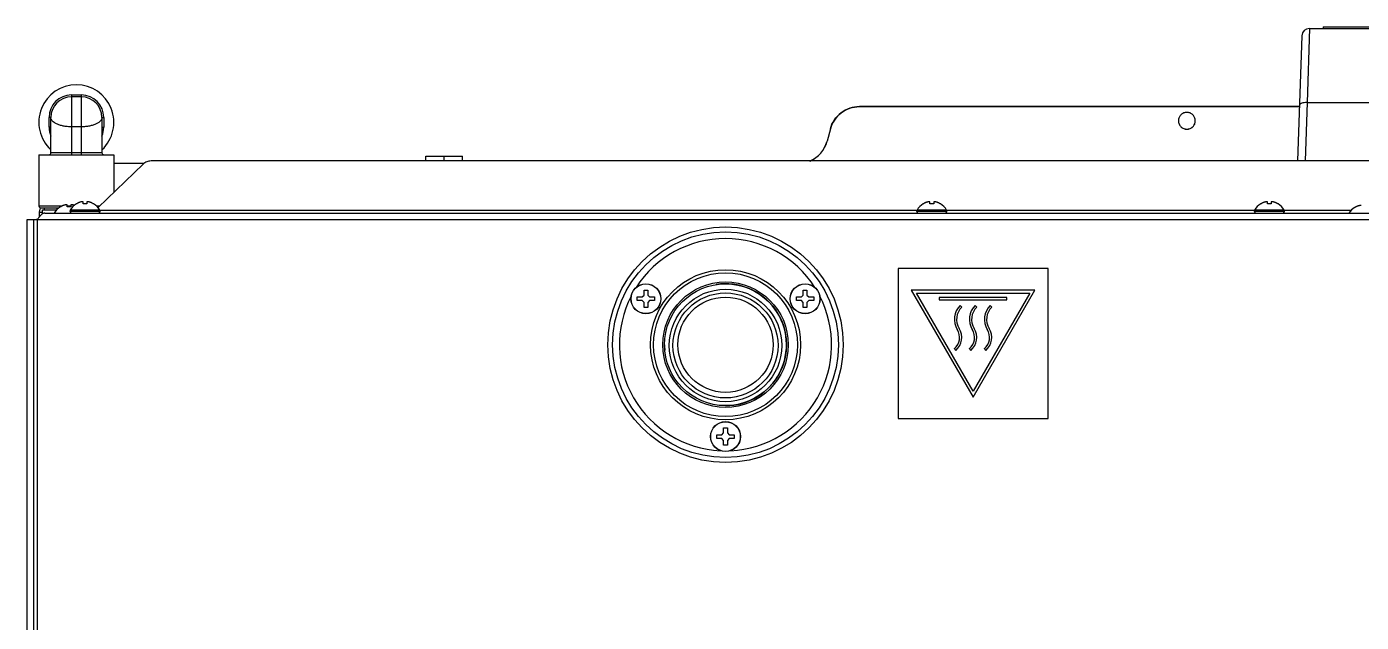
# Model space of a CAD drawing. Header units: millimetres. Extents: x -1686 to 4120, y -1850 to 2563.
# Drawn here: x -5.9 to 349.9, y -1067.5 to -908.7 of the extents above; entities that cross this region are included whole.
import ezdxf

# ---------------------------------------------------------------- set-up
doc = ezdxf.new("R2010")
doc.units = ezdxf.units.MM
doc.header["$LTSCALE"] = 65.395
doc.layers.get('0').update_dxf_attribs({"linetype": 'CONTINUOUS'})
doc.layers.add('ASSI', color=7, linetype='CONTINUOUS')
doc.layers.add('GEOM', color=7, linetype='CONTINUOUS')

msp = doc.modelspace()

# ---------------------------------------------------------------- linework, layer by layer
at = {"linetype": 'Continuous'}
for p, q in [((6.03, -926.85), (6.03, -942.8)), ((6.03, -926.85), (8.63, -926.85)), ((8.63, -927.35), (6.03, -927.35)), ((8.63, -926.85), (8.63, -942.8)), ((0.03, -935.45), (0.03, -932.85)), ((0.53, -932.85), (0.03, -932.85)), ((0.53, -935.45), (0.03, -935.45)), ((0.53, -942.3), (0.53, -932.85)), ((8.63, -935.35), (6.03, -935.35)), ((14.13, -932.85), (14.13, -942.3)), ((14.13, -932.85), (14.63, -932.85)), ((14.13, -935.45), (14.63, -935.45)), ((14.63, -932.85), (14.63, -935.45)), ((14.13, -942.3), (0.53, -942.3)), ((100.49, -944.45), (100.49, -943.15)), ((100.49, -943.15), (110.27, -943.15)), ((105.38, -944.45), (105.38, -943.15)), ((110.27, -944.45), (110.27, -943.15)), ((-2.67, -956.45), (3.55, -956.45)), ((-2.17, -956.95), (2.67, -956.95)), ((-1.17, -957.45), (-1.17, -956.95)), ((3.08, -956.71), (3.08, -956.67)), ((4.88, -956.71), (4.88, -956.15)), ((4.88, -956.45), (5.88, -956.45)), ((5.88, -956.15), (5.88, -956.71)), ((7.33, -955.91), (7.33, -955.87)), ((9.13, -955.91), (9.13, -955.35)), ((10.13, -955.35), (10.13, -955.91)), ((11.93, -955.87), (11.93, -955.91)), ((12.66, -956.45), (13.56, -956.45)), ((233.08, -955.91), (233.08, -955.87)), ((234.88, -955.91), (234.88, -955.35)), ((235.88, -955.35), (235.88, -955.91)), ((237.68, -955.87), (237.68, -955.91)), ((323.08, -955.91), (323.08, -955.87)), ((324.88, -955.91), (324.88, -955.35)), ((325.88, -955.35), (325.88, -955.91)), ((327.68, -955.87), (327.68, -955.91)), ((348.08, -956.91), (348.08, -956.87)), ((-1.67, -958.52), (-1.67, -957.45)), ((-1.67, -957.45), (2.12, -957.45)), ((156.86, -981.7), (156.86, -980.7)), ((156.86, -980.7), (158.16, -980.7)), ((158.16, -981.7), (156.86, -981.7)), ((158.16, -980.7), (158.66, -980.2)), ((158.66, -982.2), (158.16, -981.7)), ((158.66, -980.2), (158.66, -978.9)), ((158.66, -978.9), (159.66, -978.9)), ((159.66, -978.9), (159.66, -980.2)), ((159.66, -980.2), (160.16, -980.7)), ((160.16, -981.7), (159.66, -982.2)), ((160.16, -980.7), (161.46, -980.7)), ((161.46, -981.7), (160.16, -981.7)), ((161.46, -980.7), (161.46, -981.7)), ((199.3, -981.7), (199.3, -980.7)), ((199.3, -980.7), (200.6, -980.7)), ((200.6, -981.7), (199.3, -981.7)), ((200.6, -980.7), (201.1, -980.2)), ((201.1, -982.2), (200.6, -981.7)), ((201.1, -980.2), (201.1, -978.9)), ((201.1, -978.9), (202.1, -978.9)), ((202.1, -978.9), (202.1, -980.2)), ((202.1, -980.2), (202.6, -980.7)), ((202.6, -981.7), (202.1, -982.2)), ((202.6, -980.7), (203.9, -980.7)), ((203.9, -981.7), (202.6, -981.7)), ((203.9, -980.7), (203.9, -981.7)), ((158.66, -983.5), (158.66, -982.2)), ((159.66, -983.5), (158.66, -983.5)), ((159.66, -982.2), (159.66, -983.5)), ((201.1, -983.5), (201.1, -982.2)), ((202.1, -983.5), (201.1, -983.5)), ((202.1, -982.2), (202.1, -983.5)), ((178.08, -1018.45), (178.08, -1017.45)), ((178.08, -1017.45), (179.38, -1017.45)), ((179.38, -1017.45), (179.88, -1016.95)), ((179.88, -1016.95), (179.88, -1015.65)), ((179.88, -1015.65), (180.88, -1015.65)), ((180.88, -1015.65), (180.88, -1016.95)), ((180.88, -1016.95), (181.38, -1017.45)), ((181.38, -1017.45), (182.68, -1017.45)), ((182.68, -1017.45), (182.68, -1018.45)), ((179.38, -1018.45), (178.08, -1018.45)), ((179.88, -1018.95), (179.38, -1018.45)), ((179.88, -1020.25), (179.88, -1018.95)), ((180.88, -1020.25), (179.88, -1020.25)), ((181.38, -1018.45), (180.88, -1018.95)), ((180.88, -1018.95), (180.88, -1020.25)), ((182.68, -1018.45), (181.38, -1018.45))]:
    msp.add_line(p, q, dxfattribs=at)
for radius in [15, 14]:
    msp.add_circle((180.38, -993.65), radius, dxfattribs=at)
for centre, radius, start, end in [((6.03, -932.85), 6, 90, 180), ((6.03, -932.85), 5.5, 90, 180), ((8.63, -932.85), 6, 0, 90), ((8.63, -932.85), 5.5, 0, 90), ((6.03, -935.45), 6, 180, 203.4005), ((8.63, -935.45), 6, 336.5994, 360), ((0.03, -942.3), 0.5, 270, 360), ((14.63, -942.3), 0.5, 180, 270), ((-2.17, -956.45), 0.5, 180, 270), ((5.58, -960.77), 4.8, 121.3727, 149.6988), ((5.57, -960.76), 4.75, 118.9687, 121.5341), ((5.56, -960.75), 4.75, 118.0074, 118.9684), ((5.56, -960.75), 4.75, 116.6813, 118.0074), ((5.56, -960.75), 4.74, 115.5402, 116.6812), ((5.56, -960.74), 4.74, 114.5722, 115.5402), ((5.56, -960.74), 4.73, 113.3175, 114.5722), ((5.56, -960.74), 4.73, 112.5474, 113.3174), ((5.55, -960.73), 4.72, 111.0025, 112.5476), ((5.55, -960.72), 4.72, 110.5181, 111.0023), ((5.55, -960.71), 4.7, 108.4656, 110.5187), ((5.54, -960.69), 4.68, 107.3773, 108.465), ((5.53, -960.68), 4.67, 106.3949, 107.3772), ((5.53, -960.65), 4.64, 104.3176, 106.3964), ((4.63, -958.14), 2.01, 95.2585, 97.2741), ((4.63, -958.12), 1.98, 94.6009, 95.2558), ((4.63, -958.11), 1.97, 93.2167, 94.6016), ((4.63, -958.1), 1.96, 92.3765, 93.2159), ((4.63, -958.09), 1.95, 91.1545, 92.3767), ((4.63, -958.09), 1.95, 90.1995, 91.1541), ((4.63, -958.09), 1.95, 89.0741, 90.1995), ((4.63, -958.09), 1.95, 88.0037, 89.0738), ((4.63, -958.1), 1.96, 86.9771, 88.0037), ((4.63, -958.11), 1.97, 85.714, 86.9766), ((4.63, -958.12), 1.98, 84.8627, 85.7144), ((4.63, -958.14), 2.01, 82.7256, 84.8598), ((5.38, -960.47), 3.8, 82.4351, 97.5649), ((9.83, -959.97), 4.8, 121.3727, 149.6988), ((6.13, -958.14), 2.01, 95.1401, 97.2744), ((6.13, -958.12), 1.98, 94.2856, 95.1372), ((6.13, -958.11), 1.97, 93.0233, 94.286), ((6.13, -958.1), 1.96, 91.9964, 93.0228), ((6.13, -958.09), 1.95, 90.9261, 91.9964), ((6.13, -958.09), 1.95, 88.8459, 90.9258), ((6.13, -958.09), 1.96, 87.6234, 88.8455), ((6.13, -958.1), 1.96, 86.7841, 87.6235), ((6.13, -958.11), 1.97, 85.3984, 86.7833), ((6.13, -958.12), 1.98, 84.7442, 85.3991), ((6.13, -958.14), 2.01, 82.7259, 84.7415), ((5.23, -960.65), 4.64, 73.6036, 75.6824), ((5.22, -960.68), 4.67, 72.6228, 73.6051), ((5.22, -960.69), 4.68, 71.535, 72.6227), ((5.21, -960.71), 4.7, 70.5013, 71.535), ((9.82, -959.96), 4.75, 118.9687, 121.5341), ((9.81, -959.95), 4.75, 118.0074, 118.9684), ((9.81, -959.95), 4.75, 116.6813, 118.0074), ((9.81, -959.95), 4.74, 115.5402, 116.6812), ((9.81, -959.94), 4.74, 114.5722, 115.5402), ((9.81, -959.94), 4.73, 113.3175, 114.5722), ((9.81, -959.94), 4.73, 112.5474, 113.3174), ((9.8, -959.93), 4.72, 111.0025, 112.5476), ((9.8, -959.92), 4.72, 110.5181, 111.0023), ((9.8, -959.91), 4.7, 108.4656, 110.5187), ((9.79, -959.89), 4.68, 107.3773, 108.465), ((9.78, -959.88), 4.67, 106.3949, 107.3772), ((9.78, -959.85), 4.64, 104.3176, 106.3964), ((8.88, -957.34), 2.01, 95.2585, 97.2741), ((8.88, -957.32), 1.98, 94.6009, 95.2558), ((8.88, -957.31), 1.97, 93.2167, 94.6016), ((8.88, -957.3), 1.96, 92.3765, 93.2159), ((8.88, -957.29), 1.95, 91.1545, 92.3767), ((8.88, -957.29), 1.95, 90.1995, 91.1541), ((8.88, -957.29), 1.95, 89.0741, 90.1995), ((8.88, -957.29), 1.95, 88.0037, 89.0738), ((8.88, -957.3), 1.96, 86.9771, 88.0037), ((8.88, -957.31), 1.97, 85.714, 86.9766), ((8.88, -957.32), 1.98, 84.8627, 85.7144), ((8.88, -957.34), 2.01, 82.7256, 84.8598), ((9.63, -959.67), 3.8, 82.4351, 97.5649), ((10.38, -957.34), 2.01, 95.1401, 97.2744), ((10.38, -957.32), 1.98, 94.2856, 95.1372), ((10.38, -957.31), 1.97, 93.0233, 94.286), ((10.38, -957.3), 1.96, 91.9964, 93.0228), ((10.38, -957.29), 1.95, 90.9261, 91.9964), ((10.38, -957.29), 1.95, 88.8459, 90.9258), ((10.38, -957.29), 1.96, 87.6234, 88.8455), ((10.38, -957.3), 1.96, 86.7841, 87.6235), ((10.38, -957.31), 1.97, 85.3984, 86.7833), ((10.38, -957.32), 1.98, 84.7442, 85.3991), ((10.38, -957.34), 2.01, 82.7259, 84.7415), ((9.48, -959.85), 4.64, 73.6036, 75.6824), ((9.47, -959.88), 4.67, 72.6228, 73.6051), ((9.47, -959.89), 4.68, 71.535, 72.6227), ((9.46, -959.91), 4.7, 69.4813, 71.5344), ((9.46, -959.92), 4.72, 68.9977, 69.4819), ((9.46, -959.93), 4.72, 67.4524, 68.9975), ((9.45, -959.94), 4.73, 66.6826, 67.4526), ((9.45, -959.94), 4.73, 65.4278, 66.6825), ((9.45, -959.94), 4.74, 64.4598, 65.4278), ((9.45, -959.95), 4.74, 63.3188, 64.4598), ((9.45, -959.95), 4.75, 61.9926, 63.3187), ((9.45, -959.95), 4.75, 61.0316, 61.9926), ((9.44, -959.96), 4.75, 58.4659, 61.0313), ((9.43, -959.97), 4.8, 30.3012, 58.6273), ((235.58, -959.97), 4.8, 121.3727, 149.6988), ((235.57, -959.96), 4.75, 118.9687, 121.5341), ((235.56, -959.95), 4.75, 118.0074, 118.9684), ((235.56, -959.95), 4.75, 116.6813, 118.0074), ((235.56, -959.95), 4.74, 115.5402, 116.6812), ((235.56, -959.94), 4.74, 114.5722, 115.5402), ((235.56, -959.94), 4.73, 113.3175, 114.5722), ((235.56, -959.94), 4.73, 112.5474, 113.3174), ((235.55, -959.93), 4.72, 111.0025, 112.5476), ((235.55, -959.92), 4.72, 110.5181, 111.0023), ((235.55, -959.91), 4.7, 108.4656, 110.5187), ((235.54, -959.89), 4.68, 107.3773, 108.465), ((235.53, -959.88), 4.67, 106.3949, 107.3772), ((235.53, -959.85), 4.64, 104.3176, 106.3964), ((234.63, -957.34), 2.01, 95.2585, 97.2741), ((234.63, -957.32), 1.98, 94.6009, 95.2558), ((234.63, -957.31), 1.97, 93.2167, 94.6016), ((234.63, -957.3), 1.96, 92.3765, 93.2159), ((234.63, -957.29), 1.95, 91.1545, 92.3767), ((234.63, -957.29), 1.95, 90.1995, 91.1541), ((234.63, -957.29), 1.95, 89.0741, 90.1995), ((234.63, -957.29), 1.95, 88.0037, 89.0738), ((234.63, -957.3), 1.96, 86.9771, 88.0037), ((234.63, -957.31), 1.97, 85.714, 86.9766), ((234.63, -957.32), 1.98, 84.8627, 85.7144), ((234.63, -957.34), 2.01, 82.7256, 84.8598), ((235.38, -959.67), 3.8, 82.4351, 97.5649), ((236.13, -957.34), 2.01, 95.1401, 97.2744), ((236.13, -957.32), 1.98, 94.2856, 95.1372), ((236.13, -957.31), 1.97, 93.0233, 94.286), ((236.13, -957.3), 1.96, 91.9964, 93.0228), ((236.13, -957.29), 1.95, 90.9261, 91.9964), ((236.13, -957.29), 1.95, 88.8459, 90.9258), ((236.13, -957.29), 1.96, 87.6234, 88.8455), ((236.13, -957.3), 1.96, 86.7841, 87.6235), ((236.13, -957.31), 1.97, 85.3984, 86.7833), ((236.13, -957.32), 1.98, 84.7442, 85.3991), ((236.13, -957.34), 2.01, 82.7259, 84.7415), ((235.23, -959.85), 4.64, 73.6036, 75.6824), ((235.22, -959.88), 4.67, 72.6228, 73.6051), ((235.22, -959.89), 4.68, 71.535, 72.6227), ((235.21, -959.91), 4.7, 69.4813, 71.5344), ((235.21, -959.92), 4.72, 68.9977, 69.4819), ((235.21, -959.93), 4.72, 67.4524, 68.9975), ((235.2, -959.94), 4.73, 66.6826, 67.4526), ((235.2, -959.94), 4.73, 65.4278, 66.6825), ((235.2, -959.94), 4.74, 64.4598, 65.4278), ((235.2, -959.95), 4.74, 63.3188, 64.4598), ((235.2, -959.95), 4.75, 61.9926, 63.3187), ((235.2, -959.95), 4.75, 61.0316, 61.9926), ((235.19, -959.96), 4.75, 58.4659, 61.0313), ((235.18, -959.97), 4.8, 30.3012, 58.6273), ((325.58, -959.97), 4.8, 121.3727, 149.6988), ((325.57, -959.96), 4.75, 118.9687, 121.5341), ((325.56, -959.95), 4.75, 118.0074, 118.9684), ((325.56, -959.95), 4.75, 116.6813, 118.0074), ((325.56, -959.95), 4.74, 115.5402, 116.6812), ((325.56, -959.94), 4.74, 114.5722, 115.5402), ((325.56, -959.94), 4.73, 113.3175, 114.5722), ((325.56, -959.94), 4.73, 112.5474, 113.3174), ((325.55, -959.93), 4.72, 111.0025, 112.5476), ((325.55, -959.92), 4.72, 110.5181, 111.0023), ((325.55, -959.91), 4.7, 108.4656, 110.5187), ((325.54, -959.89), 4.68, 107.3773, 108.465), ((325.53, -959.88), 4.67, 106.3949, 107.3772), ((325.53, -959.85), 4.64, 104.3176, 106.3964), ((324.63, -957.34), 2.01, 95.2585, 97.2741), ((324.63, -957.32), 1.98, 94.6009, 95.2558), ((324.63, -957.31), 1.97, 93.2167, 94.6016), ((324.63, -957.3), 1.96, 92.3765, 93.2159), ((324.63, -957.29), 1.95, 91.1545, 92.3767), ((324.63, -957.29), 1.95, 90.1995, 91.1541), ((324.63, -957.29), 1.95, 89.0741, 90.1995), ((324.63, -957.29), 1.95, 88.0037, 89.0738), ((324.63, -957.3), 1.96, 86.9771, 88.0037), ((324.63, -957.31), 1.97, 85.714, 86.9766), ((324.63, -957.32), 1.98, 84.8627, 85.7144), ((324.63, -957.34), 2.01, 82.7256, 84.8598), ((325.38, -959.67), 3.8, 82.4351, 97.5649), ((326.13, -957.34), 2.01, 95.1401, 97.2744), ((326.13, -957.32), 1.98, 94.2856, 95.1372), ((326.13, -957.31), 1.97, 93.0233, 94.286), ((326.13, -957.3), 1.96, 91.9964, 93.0228), ((326.13, -957.29), 1.95, 90.9261, 91.9964), ((326.13, -957.29), 1.95, 88.8459, 90.9258), ((326.13, -957.29), 1.96, 87.6234, 88.8455), ((326.13, -957.3), 1.96, 86.7841, 87.6235), ((326.13, -957.31), 1.97, 85.3984, 86.7833), ((326.13, -957.32), 1.98, 84.7442, 85.3991), ((326.13, -957.34), 2.01, 82.7259, 84.7415), ((325.23, -959.85), 4.64, 73.6036, 75.6824), ((325.22, -959.88), 4.67, 72.6228, 73.6051), ((325.22, -959.89), 4.68, 71.535, 72.6227), ((325.21, -959.91), 4.7, 69.4813, 71.5344), ((325.21, -959.92), 4.72, 68.9977, 69.4819), ((325.21, -959.93), 4.72, 67.4524, 68.9975), ((325.2, -959.94), 4.73, 66.6826, 67.4526), ((325.2, -959.94), 4.73, 65.4278, 66.6825), ((325.2, -959.94), 4.74, 64.4598, 65.4278), ((325.2, -959.95), 4.74, 63.3188, 64.4598), ((325.2, -959.95), 4.75, 61.9926, 63.3187), ((325.2, -959.95), 4.75, 61.0316, 61.9926), ((325.19, -959.96), 4.75, 58.4659, 61.0313), ((325.18, -959.97), 4.8, 30.3012, 58.6273), ((350.58, -960.97), 4.8, 121.3727, 146.7141), ((350.57, -960.96), 4.75, 118.9687, 121.5341), ((350.56, -960.95), 4.75, 118.0074, 118.9684), ((350.56, -960.95), 4.75, 116.6813, 118.0074), ((350.56, -960.95), 4.74, 115.5402, 116.6812), ((350.56, -960.94), 4.74, 114.5722, 115.5402), ((350.56, -960.94), 4.73, 113.3175, 114.5722), ((350.56, -960.94), 4.73, 112.5474, 113.3174), ((350.55, -960.93), 4.72, 111.0025, 112.5476), ((350.55, -960.92), 4.72, 110.5181, 111.0023), ((350.55, -960.91), 4.7, 108.4656, 110.5187), ((350.54, -960.89), 4.68, 107.3773, 108.465), ((350.53, -960.88), 4.67, 106.3949, 107.3772), ((350.53, -960.85), 4.64, 104.3176, 106.3964), ((349.63, -958.34), 2.01, 95.2585, 97.2741), ((349.63, -958.32), 1.98, 94.6009, 95.2558), ((349.63, -958.31), 1.97, 93.2167, 94.6016), ((349.63, -958.3), 1.96, 92.3765, 93.2159), ((349.63, -958.29), 1.95, 91.1545, 92.3767), ((349.63, -958.29), 1.95, 90.1995, 91.1541), ((349.63, -958.29), 1.95, 89.0741, 90.1995), ((349.63, -958.29), 1.95, 88.0037, 89.0738), ((349.63, -958.3), 1.96, 86.9771, 88.0037), ((349.63, -958.31), 1.97, 85.714, 86.9766), ((349.63, -958.32), 1.98, 84.8627, 85.7144), ((349.63, -958.34), 2.01, 82.7256, 84.8598)]:
    msp.add_arc(centre, radius, start, end, dxfattribs=at)
for points, knots in [([(6.03, -935.35), (5.65, -935.35), (4.92, -935.32), (3.86, -935.17), (2.9, -934.93), (2.08, -934.61), (1.41, -934.24), (0.92, -933.81), (0.6, -933.35), (0.53, -933.01), (0.53, -932.85)], [0, 0, 0, 0, 0.173256, 0.33939, 0.492496, 0.628512, 0.745509, 0.843941, 0.926566, 1, 1, 1, 1]), ([(14.13, -932.85), (14.13, -933.01), (14.05, -933.35), (13.74, -933.81), (13.25, -934.24), (12.58, -934.61), (11.76, -934.93), (10.8, -935.17), (9.74, -935.32), (9, -935.35), (8.63, -935.35)], [0, 0, 0, 0, 0.073434, 0.156059, 0.254491, 0.371488, 0.507504, 0.66061, 0.826744, 1, 1, 1, 1])]:
    msp.add_open_spline(points, degree=3, knots=knots, dxfattribs=at)
at = {"layer": 'ASSI', "linetype": 'Continuous'}
for p, q in [((-2.67, -942.8), (-2.67, -956.45)), ((-2.67, -942.8), (17.33, -942.8)), ((17.33, -942.8), (17.33, -952.81)), ((5.63, -957.95), (5.63, -957.75)), ((13.63, -957.75), (5.63, -957.75)), ((13.63, -957.95), (5.63, -957.95)), ((13.57, -957.55), (5.68, -957.55)), ((13.63, -957.95), (13.63, -957.75)), ((231.38, -957.95), (231.38, -957.75)), ((239.38, -957.75), (231.38, -957.75)), ((239.38, -957.95), (231.38, -957.95)), ((239.32, -957.55), (231.43, -957.55)), ((239.38, -957.95), (239.38, -957.75)), ((321.38, -957.95), (321.38, -957.75)), ((329.38, -957.75), (321.38, -957.75)), ((329.38, -957.95), (321.38, -957.95)), ((329.32, -957.55), (321.43, -957.55)), ((329.38, -957.95), (329.38, -957.75))]:
    msp.add_line(p, q, dxfattribs=at)
for centre, radius in [((180.38, -993.45), 30.09), ((180.38, -993.45), 20), ((159.16, -981.2), 4), ((159.16, -981.2), 3.95), ((180.38, -993.45), 16.25), ((201.6, -981.2), 4), ((201.6, -981.2), 3.95), ((180.38, -993.45), 12.7), ((180.38, -1017.95), 4), ((180.38, -1017.95), 3.95)]:
    msp.add_circle(centre, radius, dxfattribs=at)
for centre, radius, start, end in [((7.33, -934.15), 10, 313.011, 226.989), ((303.37, -933.74), 2.24, 179.2888, 179.6434), ((303.37, -933.74), 2.24, 179.6434, 180), ((303.38, -933.74), 2.24, 0.3566, 0.7112), ((303.39, -933.74), 2.24, 0, 0.3566), ((5.58, -960.77), 4.8, 121.3727, 149.6988), ((9.83, -959.97), 4.8, 121.3727, 149.6988), ((9.43, -959.97), 4.8, 30.3012, 58.6273), ((235.58, -959.97), 4.8, 121.3727, 149.6988), ((235.18, -959.97), 4.8, 30.3012, 58.6273), ((325.58, -959.97), 4.8, 121.3727, 149.6988), ((325.18, -959.97), 4.8, 30.3012, 58.6273), ((350.58, -960.97), 4.8, 121.3727, 146.7752), ((6.03, -957.75), 0.4, 149.6988, 180), ((6.03, -957.95), 0.4, 180, 270), ((13.23, -957.95), 0.4, 270, 360), ((13.23, -957.75), 0.4, 0, 30.3012), ((231.78, -957.75), 0.4, 149.6988, 180), ((231.78, -957.95), 0.4, 180, 270), ((238.98, -957.95), 0.4, 270, 360), ((238.98, -957.75), 0.4, 0, 30.3012), ((321.78, -957.75), 0.4, 149.6988, 180), ((321.78, -957.95), 0.4, 180, 270), ((328.98, -957.95), 0.4, 270, 360), ((328.98, -957.75), 0.4, 0, 30.3012), ((180.38, -993.45), 28.3, 32.6639, 147.3668), ((180.38, -993.45), 28.3, 152.6871, 267.224), ((180.38, -993.45), 28.3, 272.7747, 27.2938)]:
    msp.add_arc(centre, radius, start, end, dxfattribs=at)
for points, knots in [([(305.63, -933.72), (305.63, -933.43), (305.5, -932.84), (305, -932.1), (304.26, -931.61), (303.38, -931.44), (302.5, -931.61), (301.76, -932.1), (301.26, -932.84), (301.13, -933.43), (301.13, -933.72)], [0, 0, 0, 0, 0.124966, 0.249951, 0.374965, 0.5, 0.625035, 0.750049, 0.875034, 1, 1, 1, 1]), ([(301.13, -933.74), (301.13, -934.04), (301.25, -934.63), (301.75, -935.38), (302.5, -935.88), (303.38, -936.05), (304.26, -935.88), (305.01, -935.38), (305.51, -934.63), (305.63, -934.04), (305.63, -933.74)], [0, 0, 0, 0, 0.124965, 0.24995, 0.374965, 0.5, 0.625035, 0.75005, 0.875035, 1, 1, 1, 1]), ([(301.13, -933.74), (301.13, -934.03), (301.26, -934.62), (301.76, -935.36), (302.5, -935.85), (303.38, -936.02), (304.26, -935.85), (305, -935.36), (305.5, -934.62), (305.63, -934.03), (305.63, -933.74)], [0, 0, 0, 0, 0.124966, 0.249951, 0.374965, 0.5, 0.625035, 0.750049, 0.875034, 1, 1, 1, 1])]:
    msp.add_open_spline(points, degree=3, knots=knots, dxfattribs=at)
at = {"layer": 'GEOM', "linetype": 'Continuous'}
for p, q in [((336.06, -909.15), (335.41, -928.89)), ((336.06, -909.15), (454.7, -909.15)), ((339.69, -908.65), (339.69, -909.15)), ((339.69, -908.65), (451.07, -908.65)), ((334.06, -911.08), (332.89, -944.45)), ((216.06, -930), (216.06, -929.97)), ((333.4, -929.97), (216.06, -929.97)), ((333.4, -930), (216.06, -930)), ((335.41, -928.89), (334.87, -944.45)), ((335.41, -928.89), (378.98, -928.89)), ((208.33, -935.89), (207.45, -939.17)), ((208.33, -935.92), (207.45, -939.2)), ((207.45, -939.17), (207.45, -939.2)), ((208.33, -935.92), (208.33, -935.89)), ((13.1, -956.9), (25.11, -945.3)), ((25.35, -945.1), (17.33, -945.1)), ((25.31, -945.12), (17.33, -945.12)), ((823.53, -944.45), (27.23, -944.45)), ((-2.31, -956.93), (-2.62, -958.09)), ((-2.3, -956.93), (-2.62, -958.12)), ((-5.92, -960.15), (-5.92, -1721.35)), ((-3.12, -960.15), (-5.92, -960.15)), ((-4.12, -960.15), (-4.12, -1640.47)), ((-3.12, -960.15), (-3.12, -1638.91)), ((853.88, -960.15), (-3.12, -960.15)), ((-2.62, -958.12), (-2.62, -959.46)), ((-2.62, -958.12), (-1.67, -958.12)), ((-2.62, -959.15), (-2.37, -959.15)), ((-1.12, -958.35), (851.88, -958.35)), ((13.6, -957.61), (231.41, -957.61)), ((239.35, -957.61), (321.41, -957.61)), ((329.35, -957.61), (347.15, -957.61)), ((226.38, -973.15), (226.38, -1013.15)), ((266.38, -973.15), (226.38, -973.15)), ((266.38, -1013.15), (266.38, -973.15)), ((229.88, -978.86), (246.38, -1007.44)), ((262.88, -978.86), (229.88, -978.86)), ((246.38, -1005.84), (231.27, -979.66)), ((231.27, -979.66), (261.49, -979.66)), ((237.38, -980.86), (237.38, -981.46)), ((255.38, -980.86), (237.38, -980.86)), ((237.38, -981.46), (255.38, -981.46)), ((246.38, -1007.44), (262.88, -978.86)), ((261.49, -979.66), (246.38, -1005.84)), ((255.38, -981.46), (255.38, -980.86)), ((243.38, -983.4), (242.97, -982.96)), ((247.38, -983.4), (246.97, -982.96)), ((251.38, -983.4), (250.97, -982.96)), ((241.38, -994.5), (241.77, -994.96)), ((245.38, -994.5), (245.77, -994.96)), ((249.38, -994.5), (249.77, -994.96)), ((226.38, -1013.15), (266.38, -1013.15))]:
    msp.add_line(p, q, dxfattribs=at)
for radius in [31.39, 19.17, 16.73]:
    msp.add_circle((180.38, -993.45), radius, dxfattribs=at)
for centre, radius, start, end in [((336.06, -911.15), 2, 90, 177.9996), ((199.73, -937.1), 8, 293.0116, 344.9844), ((199.73, -937.13), 8, 293.4986, 344.9845), ((-2.82, -961.75), 1.8, 95.24, 117.1139), ((180.38, -993.45), 16.25, 270, 98.7966), ((246.5, -986.67), 5.12, 133.654, 212.3119), ((246.5, -986.67), 4.52, 133.654, 212.3119), ((250.5, -986.67), 5.12, 133.654, 212.3119), ((250.5, -986.67), 4.52, 133.654, 212.3119), ((254.5, -986.67), 5.12, 133.654, 212.3119), ((254.5, -986.67), 4.52, 133.654, 212.3119), ((238.86, -991.5), 4.52, 310.0089, 32.3119), ((242.86, -991.5), 4.52, 310.0089, 32.3119), ((246.86, -991.5), 4.52, 310.0089, 32.3119), ((238.86, -991.5), 3.92, 310.0089, 32.3119), ((242.86, -991.5), 3.92, 310.0089, 32.3119), ((246.86, -991.5), 3.92, 310.0089, 32.3119), ((180.38, -993.45), 16.25, 179.8638, 179.932), ((180.38, -993.45), 16.25, 179.9997, 185.0516)]:
    msp.add_arc(centre, radius, start, end, dxfattribs=at)
for points, knots in [([(208.33, -935.89), (208.55, -935.06), (209.29, -933.44), (211.1, -931.51), (213.44, -930.26), (215.19, -929.97), (216.06, -929.97)], [0, 0, 0, 0, 0.249935, 0.499915, 0.749943, 1, 1, 1, 1]), ([(216.06, -930), (215.19, -930), (213.44, -930.28), (211.1, -931.53), (209.29, -933.47), (208.55, -935.08), (208.33, -935.92)], [0, 0, 0, 0, 0.250057, 0.500085, 0.750065, 1, 1, 1, 1]), ([(335.41, -928.89), (335.16, -928.88), (334.69, -928.9), (334.13, -928.99), (333.77, -929.13), (333.55, -929.25), (333.42, -929.4), (333.41, -929.5)], [0, 0, 0, 0, 0.345347, 0.644266, 0.765124, 0.863703, 1, 1, 1, 1]), ([(27.23, -944.45), (26.84, -944.45), (26.05, -944.6), (25.38, -945.04), (25.11, -945.3)], [0, 0, 0, 0, 0.502292, 1, 1, 1, 1]), ([(-1.12, -958.35), (-1.2, -958.35), (-1.38, -958.38), (-1.63, -958.48), (-1.88, -958.66), (-2.23, -958.97), (-2.65, -959.48), (-2.96, -959.92), (-3.12, -960.15)], [0, 0, 0, 0, 0.090837, 0.18808, 0.296159, 0.416941, 0.693642, 1, 1, 1, 1])]:
    msp.add_open_spline(points, degree=3, knots=knots, dxfattribs=at)

doc.saveas('drawing.dxf')
